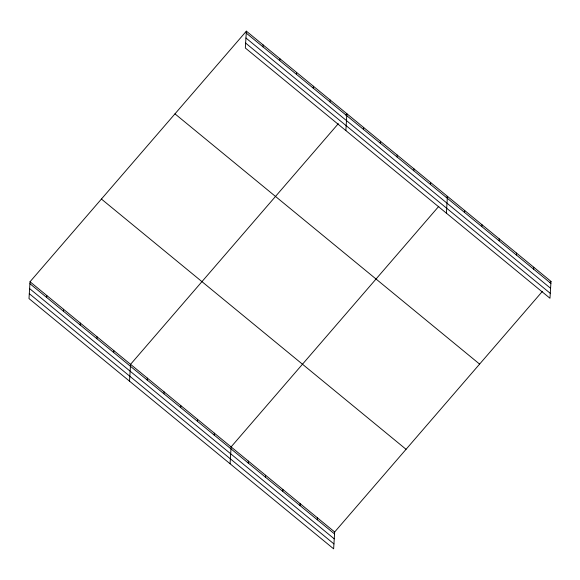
<?xml version="1.0" encoding="UTF-8"?>
<svg xmlns="http://www.w3.org/2000/svg" width="580" height="580" viewBox="0 0 580 580"><rect width="100%" height="100%" fill="white"/><g stroke="black" fill="none" stroke-linecap="round" stroke-linejoin="round"><path stroke-width="0.87" d="M246.362 31.16L245.333 48.002L549.971 298.25L551 281.409L246.362 31.16L30.029 281.75L29 298.591L333.638 548.839L334.667 531.998L542.43 291.334M46.668 297.46L46.784 295.517M63.423 311.221L63.539 309.278M80.178 324.988L80.294 323.038M96.932 338.749L97.049 336.806M113.687 352.51L113.803 350.567M129.528 381.169L130.558 364.334L338.321 123.671M147.197 380.038L147.313 378.095M163.951 393.805L164.075 391.863M180.706 407.566L180.829 405.623M197.461 421.334L197.584 419.391M214.216 435.094L214.339 433.151M230.064 463.753L231.094 446.912L438.857 206.248M262.994 46.871L263.117 44.928M248.233 463.036L248.356 461.093M279.748 60.632L279.872 58.689M265.502 477.217L265.618 475.274M296.503 74.4L296.626 72.449M282.764 491.398L282.88 489.455M313.265 88.16L313.381 86.217M300.027 505.579L300.143 503.636M330.02 101.921L330.136 99.978M317.289 519.76L317.405 517.817M345.861 130.58L346.891 113.745L345.752 115.065M363.529 129.449L363.645 127.506M380.284 143.216L380.4 141.274M397.039 156.977L397.155 155.034M413.794 170.745L413.91 168.802M430.548 184.505L430.664 182.562M446.39 213.164L447.419 196.323L446.281 197.649M464.565 212.447L464.689 210.504M481.828 226.628L481.951 224.685M499.09 240.809L499.213 238.866M516.352 254.99L516.476 253.047M533.622 269.171L533.738 267.228M549.854 282.736L551 281.409M246.239 33.103L550.884 283.352M245.942 38.019L550.579 288.267M245.63 43.087L550.268 293.335M174.971 113.854L479.609 364.102M101.42 199.056L406.058 449.304M30.029 281.75L334.667 531.998M29.913 283.692L334.551 533.941M29.609 288.608L334.247 538.856M29.297 293.676L333.942 543.924"/></g></svg>
